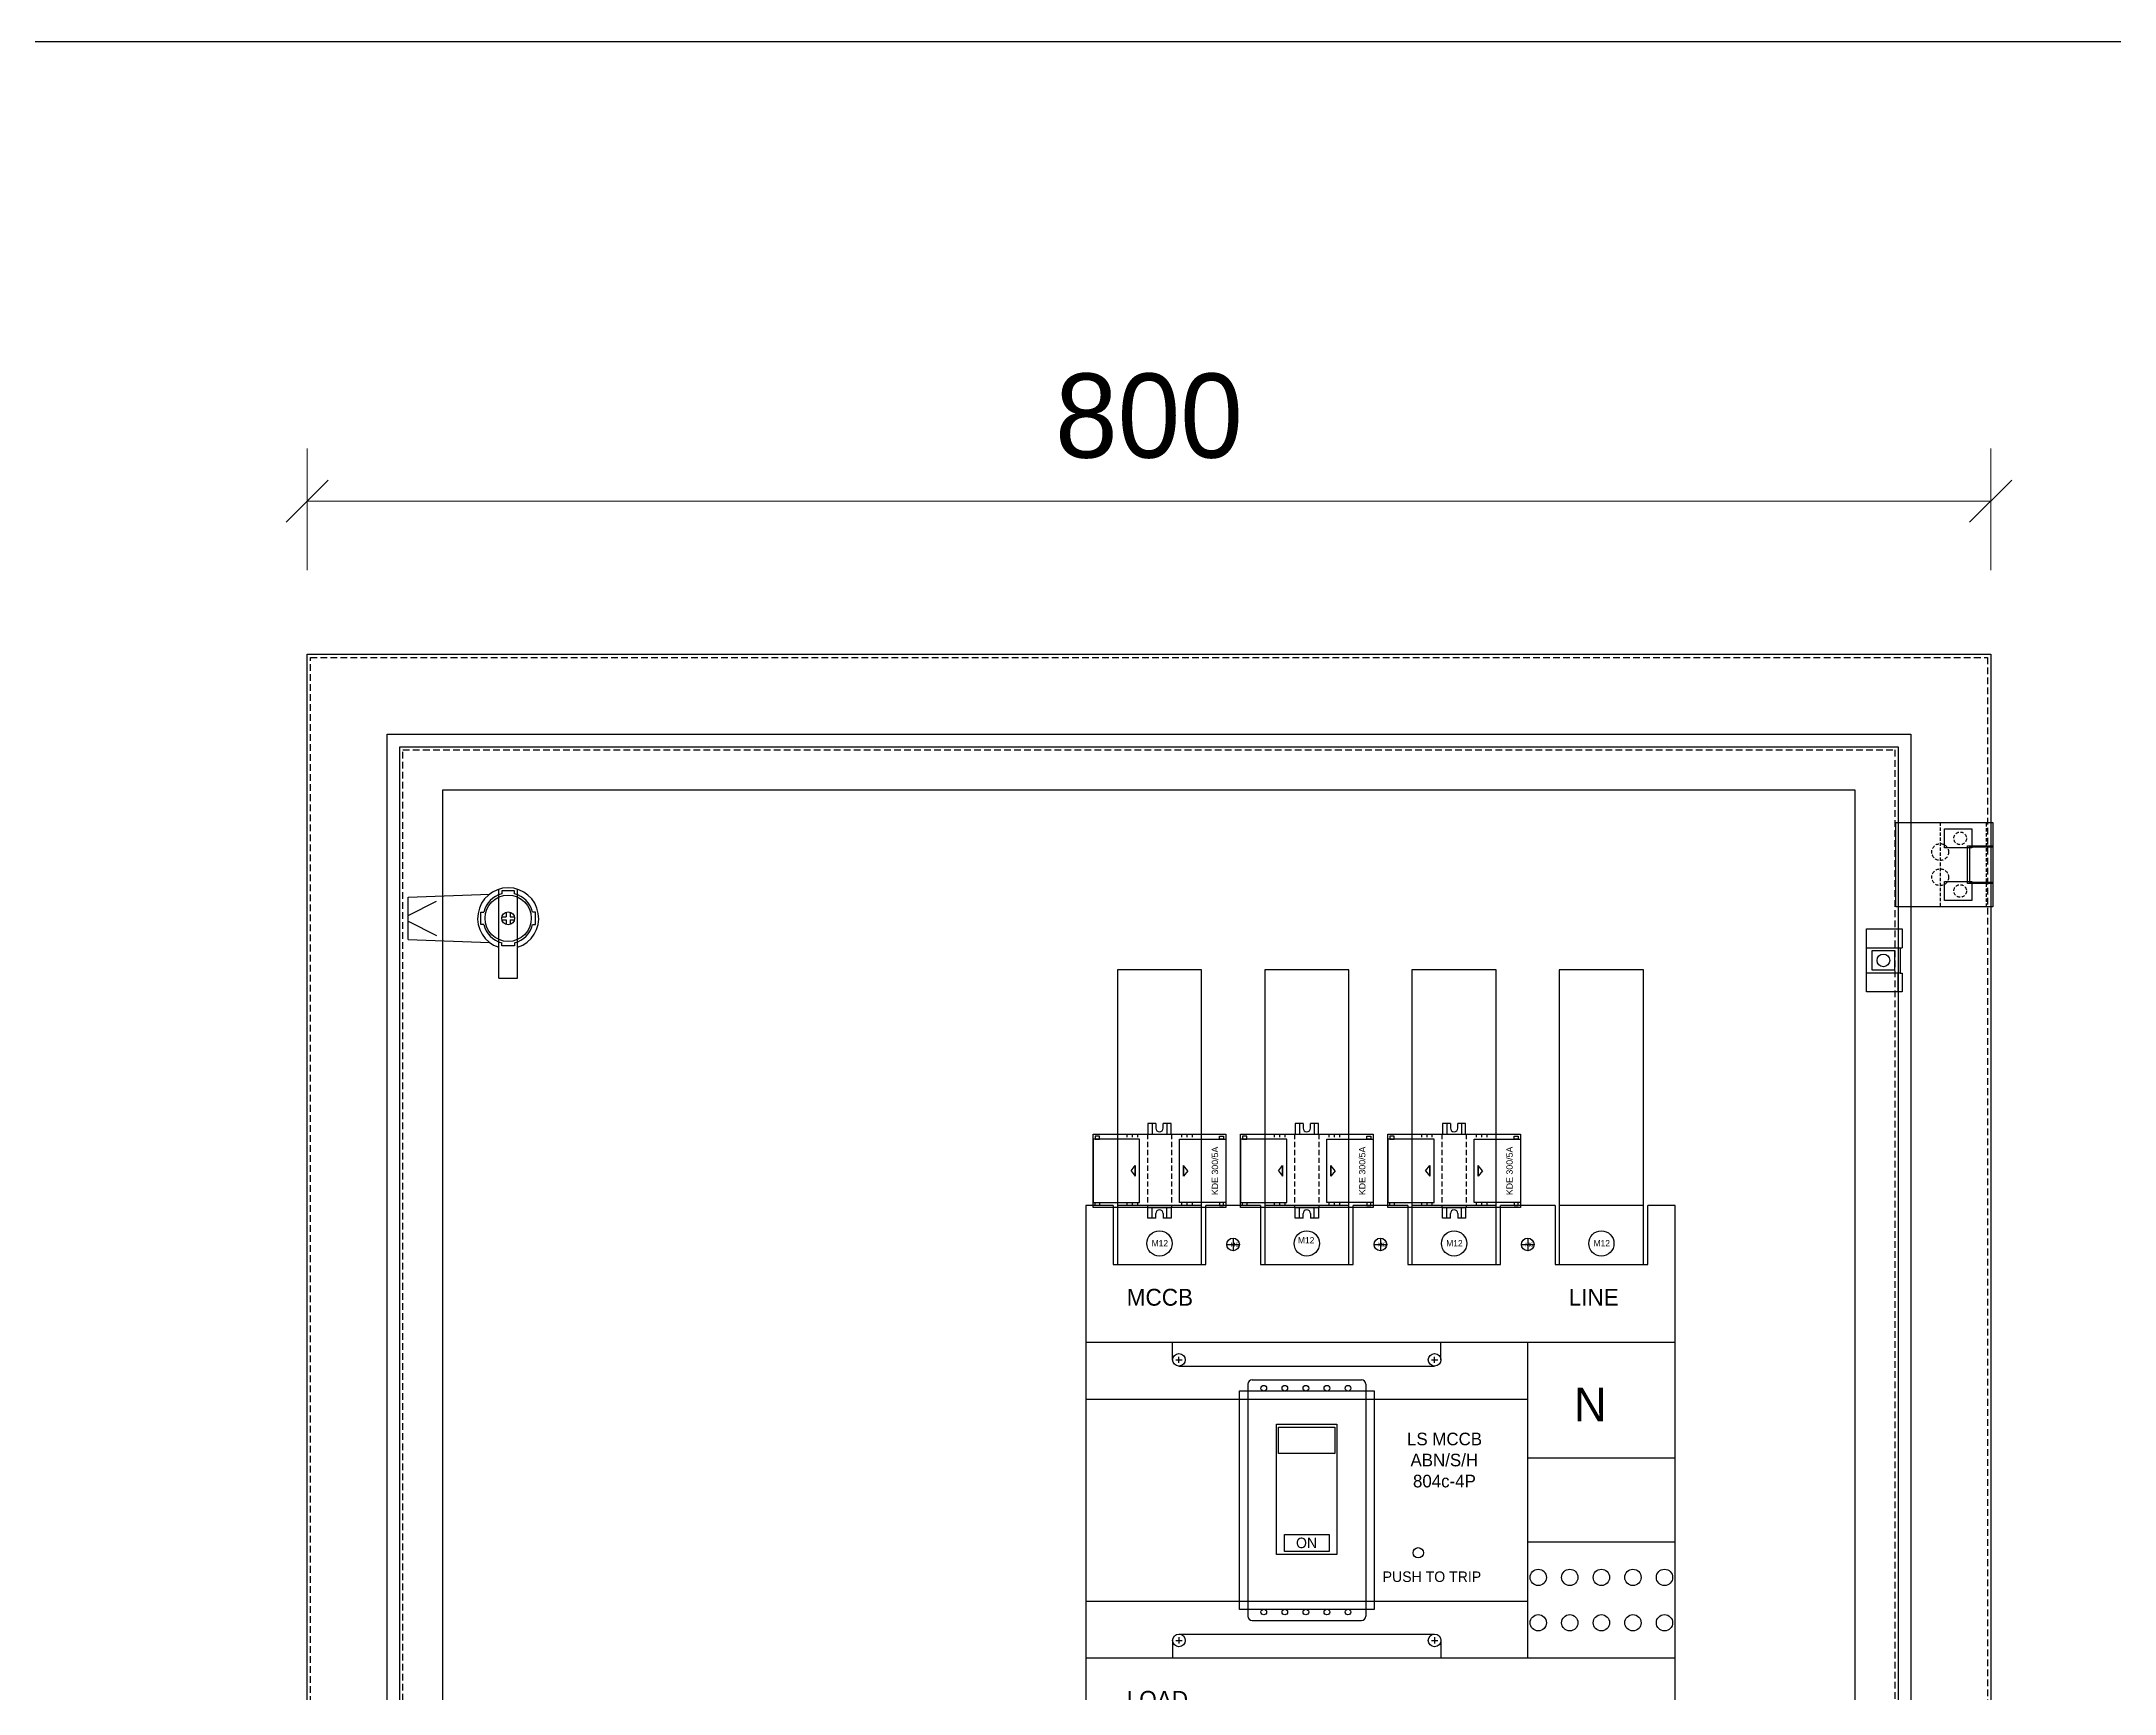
# Model space of a CAD drawing. Header units: millimetres. Extents: x 0 to 5132, y 0 to 3629.
# Drawn here: x 1273 to 2258, y 2844 to 3629 of the extents above; entities that cross this region are included whole.
import ezdxf
from ezdxf.enums import TextEntityAlignment as Align

# ---------------------------------------------------------------- set-up
doc = ezdxf.new("R2010")
doc.units = ezdxf.units.MM
doc.linetypes.add('ASVLTYPE', pattern=[0.75, 0.5, -0.25])
doc.linetypes.add('HIDDEN2', pattern=[4.7625, 3.175, -1.5875])
doc.layers.add('DIM', color=253, linetype='Continuous')
doc.layers.add('HEATER', color=1, linetype='Continuous')
doc.styles.add('Tahoma (Input Text)', font='tahoma.ttf')
doc.dimstyles.new('Dim-40', dxfattribs={"dimtxt": 40, "dimasz": 20, "dimexe": 25, "dimexo": 40, "dimgap": 20, "dimtad": 1, "dimdec": 0, "dimtxsty": 'Standard', "dimblk": 'OBLIQUE', "dimcen": 15, "dimclrd": 5, "dimclre": 5, "dimclrt": 3, "dimazin": 3, "dimtfac": 1, "dimtdec": 0, "dimtmove": 0, "dimatfit": 3, "dimldrblk": 'ARCHTICK', "dimlwd": 9, "dimlwe": 9})

# ---------------------------------------------------------------- blocks, each defined once
blk = doc.blocks.new('khungtenAsean2')
at = {"color": 7}
blk.add_lwpolyline([(0, 0), (2970, 0), (2970, -2100), (0, -2100)], close=True, dxfattribs=at)
at = {"color": 1, "style": 'Tahoma (Input Text)', "flags": 8}
for tag, p in [('#03', (506.57, -2019.3)), ('#01', (137.05, -2021.28)), ('#05', (1106.63, -2021.28)), ('#07', (1834.68, -2021.28)), ('#09', (2146.72, -2021.28)), ('#02', (98.46, -2081.28)), ('#04', (486.11, -2081.28)), ('#06', (1065.33, -2081.28)), ('#08', (1817.45, -2081.28)), ('#10', (2146.72, -2081.28))]:
    blk.add_attdef(tag, p, '', height=25, dxfattribs=at)
blk.add_attdef('#11', text='', height=25, dxfattribs=at).set_placement((2914.99, -2067.35), align=Align.CENTER)
blk = doc.blocks.new('HL044-1.3-C')
at = {"color": 1, "linetype": 'HIDDEN2', "ltscale": 0.5}
for p, q in [((-25, 40), (-25, 0)), ((-3, 0), (-3, 40))]:
    blk.add_line(p, q, dxfattribs=at)
at = {"color": 1}
for p, q in [((-12, 29), (0, 29)), ((-12, 11), (-12, 29)), ((-11, 28.5), (0, 28.5)), ((-11, 28.5), (-11, 11.5)), ((0, 11), (-12, 11)), ((0, 11.5), (-11, 11.5))]:
    blk.add_line(p, q, dxfattribs=at)
blk.add_lwpolyline([(-46, 40), (0, 40), (0, 0), (-46, 0)], close=True, dxfattribs=at)
at = {"color": 1, "linetype": 'HIDDEN2', "ltscale": 0.5}
for centre, radius in [((-25, 26), 4), ((-15.5, 32.5), 3), ((-25, 14), 4), ((-15.5, 7.5), 3)]:
    blk.add_circle(centre, radius, dxfattribs=at)
blk = doc.blocks.new('SDGFGHGHG')
at = {"layer": 'HEATER'}
for p, q in [((860892.94, 570780.52), (860931.57, 570781.99)), ((860935.94, 570742.02), (860935.94, 570784.31)), ((860944.94, 570742.02), (860944.94, 570784.31)), ((860892.94, 570760.52), (860892.94, 570780.52)), ((860892.94, 570771.9), (860906.33, 570778.66)), ((860939.54, 570773.47), (860939.54, 570771.28)), ((860941.34, 570773.47), (860941.34, 570771.28)), ((860892.94, 570769.15), (860906.33, 570762.38)), ((860937.46, 570771.28), (860939.54, 570771.28)), ((860937.46, 570769.77), (860939.54, 570769.77)), ((860939.54, 570769.77), (860939.54, 570767.58)), ((860941.34, 570771.28), (860943.43, 570771.28)), ((860941.34, 570769.77), (860941.34, 570767.58)), ((860941.34, 570769.77), (860943.43, 570769.77)), ((860892.94, 570760.52), (860931.57, 570759.05)), ((860935.94, 570742.02), (860944.94, 570742.02))]:
    blk.add_line(p, q, dxfattribs=at)
blk.add_circle((860940.44, 570770.52), 3.08, dxfattribs=at)
blk.add_arc((860940.44, 570770.52), 14.5, 288.08001, 251.91999, dxfattribs=at)
blk = doc.blocks.new('SĐFHGGH')
at = {"layer": 'HEATER'}
for points in [[(860943.44, 570717.03), (860943.44, 570718.41), (860937.44, 570718.41), (860937.44, 570717.03)], [(860928.83, 570702.41), (860927.44, 570702.41), (860927.44, 570708.41), (860928.83, 570708.41)], [(860952.06, 570702.41), (860953.44, 570702.41), (860953.44, 570708.41), (860952.06, 570708.41)], [(860943.44, 570693.79), (860943.44, 570692.41), (860937.44, 570692.41), (860937.44, 570693.79)]]:
    blk.add_lwpolyline(points, dxfattribs=at)
for start, end in [(104.47751, 165.52249), (14.47751, 75.52249), (194.47751, 255.52249), (284.47751, 345.52249)]:
    blk.add_arc((860940.44, 570705.41), 12, start, end, dxfattribs=at)
blk = doc.blocks.new('MS722')
for name, p in [('SDGFGHGHG', (-860940.44, -570770.52)), ('SĐFHGGH', (-860940.44, -570705.41))]:
    blk.add_blockref(name, p)
blk = doc.blocks.new('HL003-2-2')
at = {"color": 1}
for p, q in [((15, 21), (15, 12)), ((16, 12), (17, 12)), ((15, -9), (15, 0)), ((16, 0), (17, 0))]:
    blk.add_line(p, q, dxfattribs=at)
blk.add_lwpolyline([(17, 0), (17, -9), (0, -9), (0, 21), (17, 21), (17, 12)], dxfattribs=at)
blk.add_lwpolyline([(0, 12), (16, 12), (16, 0), (0, 0)], close=True, dxfattribs=at)
blk.add_circle((8, 6), 3, dxfattribs=at)
blk = doc.blocks.new('*D9')
at = {"color": 0, "linetype": 'ByBlock', "lineweight": -2}
for p, q in [((1409.27, 3420.29), (1389.27, 3400.29)), ((2189.27, 3400.29), (2209.27, 3420.29))]:
    blk.add_line(p, q, dxfattribs=at)
at = {"layer": 'Defpoints', "color": 0, "transparency": 16777216}
for p in [(2199.27, 3410.29), (1399.27, 3337.59), (2199.27, 3337.59)]:
    blk.add_point(p, dxfattribs=at)
at = {"layer": 'DIM', "color": 5, "lineweight": 9, "transparency": 16777216}
for p, q in [((1399.27, 3377.59), (1399.27, 3435.29)), ((2199.27, 3377.59), (2199.27, 3435.29)), ((1399.27, 3410.29), (2199.27, 3410.29))]:
    blk.add_line(p, q, dxfattribs=at)
at = {"layer": 'DIM', "color": 3, "transparency": 16777216, "insert": (1799.27, 3450.71), "char_height": 40, "attachment_point": 5}
blk.add_mtext('800', dxfattribs=at)
blk = doc.blocks.new('_ArchTick')
at = {"color": 0, "const_width": 0.15}
blk.add_lwpolyline([(-0.5, -0.5), (0.5, 0.5)], dxfattribs=at)
blk = doc.blocks.new('_Oblique')
at = {"color": 0, "linetype": 'ByBlock', "lineweight": -2}
blk.add_line((-0.5, -0.5), (0.5, 0.5), dxfattribs=at)
blk = doc.blocks.new('1 LS 800 AF 4P')
at = {"color": 4}
for p, q in [((67, -18.5), (73, -18.5)), ((70, -15.5), (70, -21.5)), ((137, -18.5), (143, -18.5)), ((140, -15.5), (140, -21.5)), ((207, -18.5), (213, -18.5)), ((210, -15.5), (210, -21.5)), ((67, -261.5), (73, -261.5)), ((70, -258.5), (70, -264.5)), ((137, -261.5), (143, -261.5)), ((140, -258.5), (140, -264.5)), ((207, -261.5), (213, -261.5)), ((210, -258.5), (210, -264.5))]:
    blk.add_line(p, q, dxfattribs=at)
for p, q in [((0, -65), (280, -65)), ((41.26, -73.32), (41.26, -65)), ((168.74, -73.32), (168.74, -65)), ((210, -215), (210, -65)), ((42.76, -73.32), (45.75, -73.32)), ((44.25, -74.82), (44.25, -71.83)), ((44.25, -76.32), (165.75, -76.32)), ((164.25, -73.32), (167.24, -73.32)), ((165.75, -74.82), (165.75, -71.83)), ((77, -84.83), (77, -195.17)), ((79, -82.83), (131, -82.83)), ((133, -84.83), (133, -195.17)), ((0, -92), (210, -92)), ((280, -120), (210, -120)), ((280, -160), (210, -160)), ((0, -188), (210, -188)), ((41.26, -206.68), (41.26, -215)), ((42.76, -206.68), (45.75, -206.68)), ((44.25, -203.68), (165.75, -203.68)), ((44.25, -205.18), (44.25, -208.17)), ((79, -197.17), (131, -197.17)), ((164.25, -206.68), (167.24, -206.68)), ((165.75, -205.18), (165.75, -208.17)), ((168.74, -206.68), (168.74, -215)), ((0, -215), (210, -215)), ((210, -215), (280, -215))]:
    blk.add_line(p, q)
at = {"lineweight": 30}
blk.add_line((197, -280), (223, -280), dxfattribs=at)
for points in [[(13, 0), (0, 0), (0, -280), (13, -280)], [(13, 0), (13, -28), (57, -28), (57, 0)], [(83, 0), (57, 0)], [(83, 0), (83, -28), (127, -28), (127, 0)], [(153, 0), (127, 0)], [(153, 0), (153, -28), (197, -28), (197, 0)], [(223, 0), (197, 0)], [(223, 0), (223, -28), (267, -28), (267, 0)], [(267, -280), (280, -280), (280, 0), (267, 0)], [(13, -280), (13, -252), (57, -252), (57, -280)], [(83, -280), (83, -252), (127, -252), (127, -280)], [(153, -280), (153, -252), (197, -252), (197, -280)], [(223, -280), (223, -252), (267, -252), (267, -280)], [(57, -280), (83, -280)], [(127, -280), (153, -280)]]:
    blk.add_lwpolyline(points, dxfattribs=at)
for points in [[(90.67, -103.95), (119.33, -103.95), (119.33, -165.8), (90.67, -165.8)], [(91.6, -105.25), (118.4, -105.25), (118.4, -117.9), (91.6, -117.9)], [(94.4, -156.34), (115.6, -156.34), (115.6, -164.38), (94.4, -164.38)]]:
    blk.add_lwpolyline(points, close=True)
for centre, radius in [((35, -18), 6), ((105, -18), 6), ((175, -18), 6), ((245, -18), 6), ((44.25, -73.32), 3), ((165.75, -73.32), 3), ((84.58, -86.82), 1.34), ((94.58, -86.82), 1.34), ((104.58, -86.82), 1.34), ((114.58, -86.82), 1.34), ((124.58, -86.82), 1.34), ((158, -165), 2.45), ((215, -176.72), 3.87), ((230, -176.72), 3.87), ((245, -176.72), 3.87), ((260, -176.72), 3.87), ((275, -176.72), 3.87), ((84.58, -193.18), 1.34), ((94.58, -193.18), 1.34), ((104.58, -193.18), 1.34), ((114.58, -193.18), 1.34), ((124.58, -193.18), 1.34), ((215, -198.28), 3.87), ((230, -198.28), 3.87), ((245, -198.28), 3.87), ((260, -198.28), 3.87), ((275, -198.28), 3.87), ((44.25, -206.68), 3), ((165.75, -206.68), 3), ((35, -262), 6), ((105, -262), 6), ((175, -262), 6), ((245, -262), 6)]:
    blk.add_circle(centre, radius)
for centre, start, end in [((79, -84.83), 90, 180), ((131, -84.83), 0, 90), ((79, -195.17), 180, 270), ((131, -195.17), 270, 0)]:
    blk.add_arc(centre, 2, start, end)
at = {"attachment_point": 1}
for s, width, insert, char_height in [('M12', 4.1942, (31.28, -16.41), 3), ('M12', 4.1942, (100.81, -14.99), 3), ('M12', 4.1942, (171.28, -16.41), 3), ('M12', 4.1942, (241.28, -16.41), 3), ('MCCB', 31.3587, (19.46, -39.58), 8), ('LINE', 31.3587, (229.46, -39.58), 8), ('N', 31.3587, (232, -86.5), 16), ('ON', 12.2384, (99.89, -157.8), 5), ('PUSH TO TRIP', 68.84, (141.07, -173.88), 5), ('LOAD', 31.3587, (19.46, -230.65), 8), ('M12', 4.1942, (31.28, -260.41), 3), ('M12', 4.1942, (101.28, -260.41), 3), ('M12', 4.1942, (171.28, -260.41), 3), ('M12', 4.1942, (241.28, -260.41), 3)]:
    blk.add_mtext_dynamic_manual_height_columns(s, width=width, gutter_width=1, heights=[0], dxfattribs=dict(at, insert=insert, char_height=char_height))
at = {"color": 4, "char_height": 2, "attachment_point": 1}
for insert in [(68.78, -17.58), (138.78, -17.58), (208.78, -17.58), (68.78, -260.58), (138.78, -260.58), (208.78, -260.58)]:
    blk.add_mtext_dynamic_manual_height_columns('M6', width=4.1942, gutter_width=1, heights=[0], dxfattribs=dict(at, insert=insert))
blk = doc.blocks.new('LS 800AF 4P')
at = {"color": 1}
for points in [[(15, -28), (55, -28), (55, 0), (15, 0)], [(15, -252), (55, -252), (55, -280), (15, -280)]]:
    blk.add_lwpolyline(points, close=True, dxfattribs=at)
at = {"color": 2}
for points in [[(85, -28), (125, -28), (125, 0), (85, 0)], [(85, -252), (125, -252), (125, -280), (85, -280)]]:
    blk.add_lwpolyline(points, close=True, dxfattribs=at)
at = {"color": 5}
for points in [[(155, -28), (195, -28), (195, 0), (155, 0)], [(155, -252), (195, -252), (195, -280), (155, -280)]]:
    blk.add_lwpolyline(points, close=True, dxfattribs=at)
at = {"color": 8}
for points in [[(225, -28), (265, -28), (265, 0), (225, 0)], [(225, -252), (265, -252), (265, -280), (225, -280)]]:
    blk.add_lwpolyline(points, close=True, dxfattribs=at)
at = {"color": 1}
for centre in [(35, -18), (35, -262)]:
    blk.add_circle(centre, 6, dxfattribs=at)
at = {"color": 4}
for centre in [(70, -18.5), (140, -18.5), (210, -18.5), (70, -261.5), (140, -261.5), (210, -261.5)]:
    blk.add_circle(centre, 3, dxfattribs=at)
at = {"color": 2}
for centre in [(105, -18), (105, -262)]:
    blk.add_circle(centre, 6, dxfattribs=at)
at = {"color": 5}
for centre in [(175, -18), (175, -262)]:
    blk.add_circle(centre, 6, dxfattribs=at)
at = {"color": 8}
for centre in [(245, -18), (245, -262)]:
    blk.add_circle(centre, 6, dxfattribs=at)
blk.add_blockref('1 LS 800 AF 4P', (0, 0))
at = {"insert": (151.89, -107.93), "char_height": 6, "attachment_point": 1}
blk.add_mtext_dynamic_manual_height_columns('\\pi0.74309;{\\C1;LS MCCB\\P\\pi2.41294;ABN/S/H\\P\\pi3.58551;804c-4P}', width=37.6867, gutter_width=1, heights=[0], dxfattribs=at)
blk = doc.blocks.new('KDE 300A-2')
at = {"color": 85}
for p, q in [((82393.85, 42009.92), (82393.85, 42004.92)), ((82395.6, 42009.92), (82395.6, 42007.67)), ((82399.1, 42007.67), (82399.1, 42009.92)), ((82400.85, 42009.92), (82400.85, 42004.92)), ((82383.85, 41987.42), (82385.85, 41989.92)), ((82383.85, 41987.42), (82385.85, 41984.92)), ((82385.85, 41989.92), (82385.85, 41984.92)), ((82385.85, 41984.92), (82385.85, 41989.92)), ((82408.85, 41989.92), (82408.85, 41984.92)), ((82408.85, 41984.92), (82408.85, 41989.92)), ((82410.85, 41987.42), (82408.85, 41989.92)), ((82410.85, 41987.42), (82408.85, 41984.92)), ((82393.85, 41964.92), (82393.85, 41969.92)), ((82395.6, 41964.92), (82395.6, 41967.17)), ((82399.1, 41967.17), (82399.1, 41964.92)), ((82400.85, 41964.92), (82400.85, 41969.92))]:
    blk.add_line(p, q, dxfattribs=at)
at = {"color": 85, "linetype": 'ASVLTYPE', "ltscale": 3}
for p, q in [((82381.85, 42004.92), (82381.85, 42002.42)), ((82384.35, 42004.92), (82384.35, 42002.42)), ((82386.85, 42004.92), (82386.85, 42002.42)), ((82407.85, 42004.92), (82407.85, 42002.42)), ((82410.35, 42004.92), (82410.35, 42002.42)), ((82412.85, 42004.92), (82412.85, 42002.42)), ((82381.85, 41972.42), (82381.85, 41969.92)), ((82384.35, 41972.42), (82384.35, 41969.92)), ((82386.85, 41972.42), (82386.85, 41969.92)), ((82407.85, 41972.42), (82407.85, 41969.92)), ((82410.35, 41972.42), (82410.35, 41969.92)), ((82412.85, 41972.42), (82412.85, 41969.92))]:
    blk.add_line(p, q, dxfattribs=at)
at = {"color": 85, "linetype": 'ASVLTYPE', "ltscale": 5}
for p, q in [((82391.6, 42004.92), (82391.6, 41969.92)), ((82403.1, 42004.92), (82403.1, 41969.92))]:
    blk.add_line(p, q, dxfattribs=at)
at = {"color": 85}
for points in [[(82395.6, 42009.92), (82391.85, 42009.92), (82391.85, 42004.92), (82402.85, 42004.92), (82402.85, 42009.92), (82399.1, 42009.92)], [(82395.6, 41964.92), (82391.85, 41964.92), (82391.85, 41969.92), (82402.85, 41969.92), (82402.85, 41964.92), (82399.1, 41964.92)]]:
    blk.add_lwpolyline(points, dxfattribs=at)
for points in [[(82365.85, 42004.92), (82428.85, 42004.92), (82428.85, 41969.92), (82365.85, 41969.92)], [(82387.85, 42002.42), (82365.85, 42002.42), (82365.85, 41972.42), (82387.85, 41972.42)], [(82368.85, 42003.92), (82366.85, 42003.92), (82366.85, 42002.42), (82368.85, 42002.42)], [(82406.85, 42002.42), (82428.85, 42002.42), (82428.85, 41972.42), (82406.85, 41972.42)], [(82425.85, 42003.92), (82427.85, 42003.92), (82427.85, 42002.42), (82425.85, 42002.42)], [(82368.85, 41970.92), (82366.85, 41970.92), (82366.85, 41972.42), (82368.85, 41972.42)], [(82425.85, 41970.92), (82427.85, 41970.92), (82427.85, 41972.42), (82425.85, 41972.42)]]:
    blk.add_lwpolyline(points, close=True, dxfattribs=at)
for centre, start, end in [((82397.35, 42007.67), 180, 0), ((82397.35, 41967.17), 0, 180)]:
    blk.add_arc(centre, 1.75, start, end, dxfattribs=at)
at = {"color": 85, "insert": (82423.74, 41987.38), "char_height": 3, "attachment_point": 5, "rotation": 90}
blk.add_mtext('{\\fArial|b0|i0|c0|p34;KDE 300/5A}', dxfattribs=at)

msp = doc.modelspace()

# ---------------------------------------------------------------- linework, layer by layer
for points in [[(1399.27, 3337.59), (2199.27, 3337.59), (2199.27, 1837.59), (1399.27, 1837.59)], [(1437.27, 3299.59), (2161.27, 3299.59), (2161.27, 1875.59), (1437.27, 1875.59)], [(2177.27, 3254.59), (2190.27, 3254.59), (2190.27, 3245.59), (2177.27, 3245.59)], [(2177.27, 3229.59), (2190.27, 3229.59), (2190.27, 3220.59), (2177.27, 3220.59)], [(2153.77, 3196.59), (2142.77, 3196.59), (2142.77, 3187.59), (2153.77, 3187.59)]]:
    msp.add_lwpolyline(points, close=True)
at = {"linetype": 'HIDDEN2'}
msp.add_lwpolyline([(1400.77, 3336.09), (2197.77, 3336.09), (2197.77, 1839.09), (1400.77, 1839.09)], close=True, dxfattribs=at)
at = {"color": 6}
msp.add_lwpolyline([(1443.27, 3293.59), (2155.27, 3293.59), (2155.27, 1881.59), (1443.27, 1881.59)], close=True, dxfattribs=at)
at = {"color": 6, "linetype": 'HIDDEN2'}
msp.add_lwpolyline([(1444.77, 3292.09), (2153.77, 3292.09), (2153.77, 1883.09), (1444.77, 1883.09)], close=True, dxfattribs=at)
at = {"color": 3}
msp.add_lwpolyline([(1463.77, 3273.09), (2134.77, 3273.09), (2134.77, 1902.09), (1463.77, 1902.09)], close=True, dxfattribs=at)
at = {"color": 1, "ltscale": 3}
msp.add_lwpolyline([(1784.27, 3047.59), (1824.27, 3047.59), (1824.27, 3187.59), (1784.27, 3187.59)], close=True, dxfattribs=at)
at = {"color": 2, "ltscale": 3}
for points in [[(1854.27, 3047.59), (1894.27, 3047.59), (1894.27, 3187.59), (1854.27, 3187.59)], [(1842.27, 2987.59), (1906.27, 2987.59), (1906.27, 2883.59), (1842.27, 2883.59)]]:
    msp.add_lwpolyline(points, close=True, dxfattribs=at)
at = {"color": 5, "ltscale": 3}
msp.add_lwpolyline([(1924.27, 3047.59), (1964.27, 3047.59), (1964.27, 3187.59), (1924.27, 3187.59)], close=True, dxfattribs=at)
at = {"color": 7, "ltscale": 3}
msp.add_lwpolyline([(1994.27, 3047.59), (2034.27, 3047.59), (2034.27, 3187.59), (1994.27, 3187.59)], close=True, dxfattribs=at)
msp.add_circle((1494.77, 3212.09), 11)

# ---------------------------------------------------------------- block references
at = {"xscale": 1.728000000002793, "yscale": 1.728000000002793, "zscale": 1.728000000002793}
msp.add_blockref('khungtenAsean2', (0, 3628.8), dxfattribs=at)
for name, p in [('HL044-1.3-C', (2200.27, 3217.59)), ('MS722', (1494.77, 3212.09)), ('HL003-2-2', (2140.27, 3186.09)), ('LS 800AF 4P', (1769.27, 3075.59))]:
    msp.add_blockref(name, p)
at = {"color": 2}
for p in [(-80593.08, -38895.33), (-80523.08, -38895.33), (-80453.08, -38895.33)]:
    msp.add_blockref('KDE 300A-2', p, dxfattribs=at)

# ---------------------------------------------------------------- dimensions: what is measured, and where the dimension line sits
at = {"layer": 'DIM', "color": 2}
dim = msp.add_linear_dim(base=(2199.27, 3410.29), p1=(1399.27, 3337.59), p2=(2199.27, 3337.59), dimstyle='Dim-40', dxfattribs=at)
dim.commit()
dim.dimension.update_dxf_attribs({"geometry": '*D9', "text_midpoint": (1799.27, 3450.71)})

doc.saveas('drawing.dxf')
